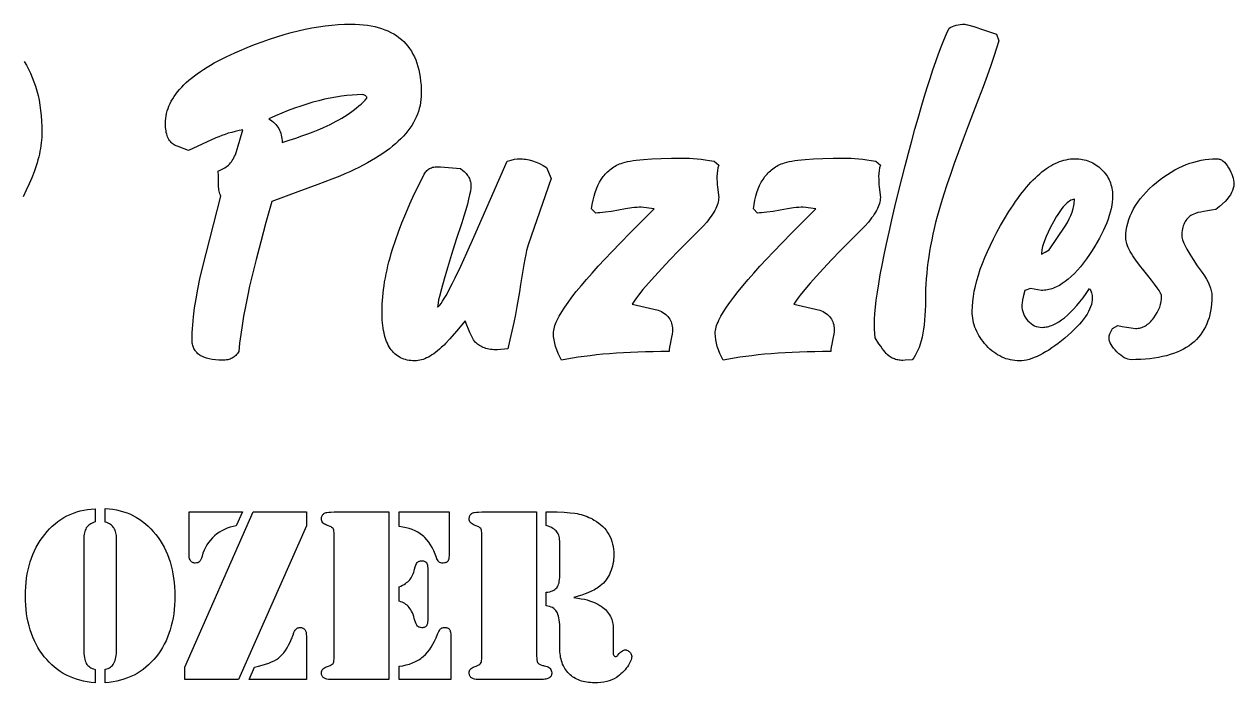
# Model space of a CAD drawing. Extents: x 5 to 599, y -219 to 392.
# Drawn here: x 303.8 to 399, y -68 to -16.1 of the extents above; entities that cross this region are included whole.
import ezdxf

# ---------------------------------------------------------------- set-up
doc = ezdxf.new("R2010")
doc.units = 0
doc.header["$MEASUREMENT"] = 0
doc.layers.add('TEXT', color=18, linetype='CONTINUOUS')

msp = doc.modelspace()

# ---------------------------------------------------------------- linework, layer by layer
at = {"layer": 'TEXT'}
for points in [[(320.702, -41.927), (320.65, -42.009), (320.593, -42.086), (320.533, -42.158), (320.469, -42.225), (320.402, -42.286), (320.332, -42.342), (320.257, -42.393), (320.18, -42.438), (320.098, -42.478), (320.013, -42.513), (319.925, -42.542), (319.833, -42.566), (319.737, -42.585), (319.638, -42.598), (319.536, -42.606), (319.429, -42.609), (319.138, -42.602), (318.865, -42.583), (318.611, -42.551), (318.375, -42.506), (318.159, -42.449), (317.961, -42.378), (317.782, -42.295), (317.7, -42.249), (317.622, -42.199), (317.549, -42.147), (317.481, -42.091), (317.418, -42.032), (317.359, -41.969), (317.305, -41.904), (317.255, -41.835), (317.21, -41.763), (317.17, -41.688), (317.135, -41.61), (317.105, -41.528), (317.079, -41.443), (317.058, -41.355), (317.041, -41.264), (317.029, -41.17), (317.02, -40.972), (317.023, -40.699), (317.033, -40.416), (317.049, -40.123), (317.071, -39.818), (317.1, -39.503), (317.135, -39.177), (317.224, -38.494), (317.34, -37.768), (317.48, -36.999), (317.646, -36.188), (317.838, -35.334), (319.293, -29.697), (319.25, -29.604), (319.214, -29.506), (319.182, -29.405), (319.157, -29.299), (319.137, -29.189), (319.123, -29.074), (319.114, -28.956), (319.111, -28.833), (319.111, -28.106), (319.066, -27.696), (319.183, -27.659), (319.296, -27.617), (319.405, -27.569), (319.509, -27.515), (319.609, -27.455), (319.705, -27.389), (319.797, -27.318), (319.884, -27.242), (319.967, -27.159), (320.046, -27.071), (320.121, -26.977), (320.191, -26.878), (320.257, -26.773), (320.319, -26.662), (320.376, -26.546), (320.43, -26.423), (320.782, -25.275), (321.021, -24.468), (320.719, -24.528), (320.428, -24.593), (320.148, -24.664), (319.878, -24.741), (319.62, -24.824), (319.371, -24.912), (319.134, -25.005), (318.907, -25.105), (316.747, -26.105), (315.917, -25.787), (315.699, -25.696), (315.611, -25.65), (315.528, -25.596), (315.451, -25.535), (315.379, -25.467), (315.312, -25.392), (315.251, -25.31), (315.195, -25.222), (315.144, -25.127), (315.099, -25.025), (315.059, -24.917), (315.024, -24.802), (314.995, -24.68), (314.971, -24.551), (314.953, -24.415), (314.939, -24.273), (314.931, -24.124), (314.929, -23.968), (314.934, -23.767), (314.951, -23.568), (314.98, -23.369), (315.019, -23.173), (315.071, -22.977), (315.133, -22.783), (315.207, -22.591), (315.292, -22.4), (315.389, -22.21), (315.497, -22.022), (315.616, -21.835), (315.747, -21.65), (315.889, -21.466), (316.042, -21.283), (316.207, -21.102), (316.383, -20.922), (316.571, -20.744), (316.77, -20.567), (316.98, -20.392), (317.202, -20.218), (317.435, -20.045), (317.679, -19.874), (317.935, -19.704), (318.202, -19.536), (318.48, -19.369), (318.77, -19.203), (319.071, -19.039), (319.384, -18.876), (319.708, -18.715), (320.043, -18.555), (320.39, -18.397), (320.748, -18.24), (321.352, -17.987), (321.949, -17.75), (322.539, -17.529), (323.121, -17.325), (323.695, -17.137), (324.262, -16.965), (324.822, -16.81), (325.374, -16.671), (325.919, -16.549), (326.456, -16.443), (326.986, -16.353), (327.508, -16.279), (328.023, -16.222), (328.53, -16.181), (329.03, -16.157), (329.522, -16.149), (329.864, -16.154), (330.194, -16.17), (330.514, -16.196), (330.822, -16.234), (331.12, -16.282), (331.407, -16.34), (331.684, -16.41), (331.949, -16.49), (332.204, -16.58), (332.447, -16.681), (332.68, -16.793), (332.902, -16.916), (333.114, -17.049), (333.314, -17.193), (333.504, -17.347), (333.682, -17.512), (333.85, -17.688), (334.007, -17.875), (334.154, -18.072), (334.289, -18.28), (334.414, -18.498), (334.527, -18.727), (334.63, -18.967), (334.722, -19.217), (334.804, -19.478), (334.874, -19.75), (334.934, -20.033), (334.982, -20.326), (335.02, -20.629), (335.047, -20.944), (335.064, -21.269), (335.069, -21.604), (335.063, -21.845), (335.044, -22.082), (335.013, -22.318), (334.969, -22.551), (334.913, -22.782), (334.844, -23.01), (334.762, -23.236), (334.668, -23.46), (334.562, -23.681), (334.443, -23.9), (334.312, -24.116), (334.168, -24.33), (334.011, -24.541), (333.842, -24.751), (333.661, -24.957), (333.466, -25.162), (333.26, -25.364), (333.041, -25.563), (332.809, -25.76), (332.565, -25.955), (332.308, -26.148), (332.039, -26.338), (331.757, -26.525), (331.463, -26.71), (331.156, -26.893), (330.837, -27.074), (330.505, -27.252), (330.161, -27.427), (329.804, -27.6), (329.435, -27.771), (329.053, -27.94), (328.659, -28.106), (328.034, -28.35), (326.931, -28.765), (325.351, -29.35), (323.294, -30.106), (322.839, -31.765), (322.43, -33.288), (322.066, -34.675), (321.748, -35.925), (321.553, -36.765), (321.376, -37.579), (321.217, -38.368), (321.078, -39.131), (320.956, -39.868), (320.853, -40.58), (320.769, -41.266)], [(373.168, -42.609), (372.967, -42.621), (372.869, -42.62), (372.773, -42.614), (372.679, -42.603), (372.586, -42.587), (372.495, -42.566), (372.406, -42.54), (372.319, -42.509), (372.234, -42.474), (372.15, -42.433), (372.068, -42.387), (371.988, -42.336), (371.91, -42.28), (371.758, -42.154), (371.674, -42.074), (371.579, -41.969), (371.475, -41.841), (371.361, -41.688), (371.236, -41.511), (371.102, -41.31), (370.804, -40.835), (370.758, -40.153), (370.749, -39.982), (370.745, -39.798), (370.752, -39.392), (370.778, -38.934), (370.824, -38.426), (370.889, -37.866), (370.973, -37.255), (371.078, -36.593), (371.202, -35.88), (371.345, -35.116), (371.508, -34.3), (371.69, -33.433), (371.892, -32.516), (372.113, -31.547), (372.354, -30.527), (372.615, -29.455), (372.895, -28.333), (373.16, -27.296), (373.421, -26.298), (373.677, -25.339), (373.929, -24.42), (374.177, -23.541), (374.421, -22.7), (374.66, -21.9), (374.895, -21.138), (375.126, -20.416), (375.353, -19.734), (375.575, -19.091), (375.793, -18.487), (376.007, -17.923), (376.217, -17.398), (376.422, -16.913), (376.623, -16.467), (376.752, -16.392), (376.887, -16.328), (377.03, -16.273), (377.18, -16.228), (377.337, -16.193), (377.501, -16.168), (377.672, -16.154), (377.851, -16.149), (377.929, -16.161), (378.075, -16.197), (378.567, -16.342), (379.325, -16.583), (380.351, -16.921), (380.533, -17.467), (380.356, -18.039), (380.144, -18.686), (379.896, -19.408), (379.612, -20.206), (379.293, -21.079), (378.939, -22.028), (378.549, -23.051), (378.123, -24.15), (377.729, -25.199), (377.365, -26.188), (377.03, -27.115), (376.725, -27.981), (376.45, -28.785), (376.205, -29.529), (375.99, -30.212), (375.805, -30.833), (375.678, -31.303), (375.56, -31.768), (375.449, -32.229), (375.347, -32.686), (375.253, -33.139), (375.168, -33.587), (375.09, -34.031), (375.02, -34.47), (374.959, -34.906), (374.906, -35.337), (374.861, -35.764), (374.824, -36.187), (374.796, -36.605), (374.775, -37.019), (374.763, -37.429), (374.759, -37.835), (374.755, -38.269), (374.743, -38.684), (374.722, -39.082), (374.694, -39.46), (374.657, -39.82), (374.612, -40.162), (374.559, -40.485), (374.498, -40.79), (374.428, -41.076), (374.351, -41.344), (374.265, -41.593), (374.171, -41.824), (374.069, -42.037), (373.958, -42.231), (373.84, -42.406), (373.713, -42.563)], [(323.067, -23.605), (323.193, -23.681), (323.312, -23.763), (323.422, -23.85), (323.524, -23.943), (323.618, -24.041), (323.704, -24.144), (323.781, -24.252), (323.851, -24.366), (323.912, -24.485), (323.965, -24.61), (324.01, -24.74), (324.047, -24.875), (324.076, -25.015), (324.096, -25.161), (324.108, -25.312), (324.112, -25.469), (324.665, -25.289), (325.186, -25.113), (325.677, -24.942), (326.135, -24.775), (326.563, -24.613), (326.959, -24.454), (327.325, -24.3), (327.658, -24.15), (327.9, -24.035), (328.135, -23.917), (328.364, -23.796), (328.588, -23.673), (328.805, -23.546), (329.016, -23.417), (329.221, -23.285), (329.42, -23.15), (329.613, -23.012), (329.8, -22.872), (329.981, -22.728), (330.156, -22.582), (330.325, -22.433), (330.488, -22.28), (330.645, -22.126), (330.795, -21.968), (330.77, -21.904), (330.739, -21.849), (330.702, -21.802), (330.659, -21.763), (330.611, -21.733), (330.557, -21.712), (330.497, -21.699), (330.432, -21.695), (330.03, -21.703), (329.621, -21.725), (329.203, -21.762), (328.778, -21.814), (328.345, -21.882), (327.904, -21.964), (327.456, -22.061), (326.999, -22.173), (326.535, -22.299), (326.063, -22.441), (325.583, -22.598), (325.095, -22.769), (324.6, -22.956), (324.097, -23.157), (323.586, -23.373)], [(341.07, -41.79), (340.785, -41.781), (340.649, -41.769), (340.519, -41.753), (340.394, -41.732), (340.273, -41.707), (340.158, -41.677), (340.047, -41.642), (339.942, -41.603), (339.841, -41.559), (339.746, -41.511), (339.655, -41.458), (339.57, -41.4), (339.489, -41.338), (339.413, -41.271), (339.343, -41.199), (339.27, -41.113), (339.189, -40.992), (339.1, -40.835), (339.002, -40.642), (338.895, -40.414), (338.78, -40.151), (338.656, -39.852), (338.524, -39.517), (337.837, -40.321), (337.32, -40.915), (336.973, -41.299), (336.863, -41.412), (336.797, -41.472), (336.644, -41.615), (336.493, -41.749), (336.344, -41.874), (336.197, -41.989), (336.052, -42.095), (335.908, -42.192), (335.766, -42.28), (335.626, -42.358), (335.488, -42.428), (335.351, -42.488), (335.216, -42.539), (335.083, -42.58), (334.952, -42.612), (334.823, -42.636), (334.695, -42.649), (334.569, -42.654), (334.41, -42.65), (334.255, -42.639), (334.106, -42.62), (333.962, -42.593), (333.822, -42.559), (333.688, -42.517), (333.559, -42.467), (333.435, -42.41), (333.316, -42.345), (333.202, -42.272), (333.094, -42.192), (332.99, -42.104), (332.891, -42.009), (332.797, -41.906), (332.709, -41.795), (332.625, -41.677), (332.547, -41.551), (332.474, -41.417), (332.405, -41.276), (332.342, -41.127), (332.284, -40.97), (332.231, -40.806), (332.183, -40.634), (332.139, -40.455), (332.102, -40.268), (332.069, -40.073), (332.041, -39.87), (332.018, -39.66), (332, -39.443), (331.988, -39.218), (331.98, -38.985), (331.978, -38.744), (331.981, -38.469), (331.99, -38.191), (332.007, -37.908), (332.029, -37.621), (332.059, -37.33), (332.094, -37.035), (332.136, -36.737), (332.185, -36.434), (332.24, -36.127), (332.302, -35.816), (332.37, -35.502), (332.444, -35.183), (332.525, -34.86), (332.613, -34.534), (332.707, -34.203), (332.807, -33.868), (333.028, -33.187), (333.274, -32.489), (333.546, -31.776), (333.844, -31.046), (334.168, -30.301), (334.519, -29.54), (334.894, -28.762), (335.296, -27.969), (335.344, -27.887), (335.396, -27.811), (335.452, -27.741), (335.512, -27.676), (335.577, -27.618), (335.646, -27.566), (335.719, -27.52), (335.796, -27.48), (335.878, -27.446), (335.964, -27.419), (336.054, -27.397), (336.149, -27.381), (336.248, -27.371), (336.351, -27.367), (336.458, -27.37), (336.569, -27.378), (338.161, -27.515), (338.352, -27.664), (338.439, -27.741), (338.519, -27.819), (338.592, -27.897), (338.659, -27.977), (338.72, -28.058), (338.774, -28.14), (338.822, -28.223), (338.864, -28.307), (338.899, -28.392), (338.928, -28.478), (338.95, -28.565), (338.966, -28.653), (338.976, -28.743), (338.979, -28.833), (338.976, -28.93), (338.968, -29.038), (338.934, -29.29), (338.877, -29.59), (338.797, -29.935), (338.695, -30.328), (338.57, -30.768), (338.422, -31.255), (338.252, -31.788), (337.824, -33.105), (337.45, -34.283), (337.131, -35.322), (336.865, -36.221), (336.653, -36.981), (336.496, -37.602), (336.437, -37.86), (336.392, -38.083), (336.36, -38.272), (336.342, -38.426), (336.381, -38.401), (336.423, -38.367), (336.516, -38.27), (336.623, -38.135), (336.743, -37.963), (336.876, -37.752), (337.022, -37.503), (337.181, -37.216), (337.354, -36.891), (337.539, -36.529), (337.738, -36.128), (338.175, -35.212), (338.664, -34.144), (339.206, -32.925), (341.843, -26.923), (342.142, -26.844), (342.4, -26.787), (342.619, -26.753), (342.713, -26.744), (342.798, -26.742), (342.923, -26.744), (343.05, -26.752), (343.178, -26.766), (343.307, -26.784), (343.436, -26.808), (343.567, -26.838), (343.832, -26.912), (344.101, -27.008), (344.375, -27.125), (344.653, -27.264), (344.935, -27.424), (345.298, -28.287), (343.48, -33.516), (343.421, -33.714), (343.358, -33.968), (343.29, -34.277), (343.218, -34.641), (343.142, -35.061), (343.062, -35.536), (342.889, -36.653), (342.804, -37.209), (342.707, -37.787), (342.599, -38.385), (342.48, -39.006), (342.349, -39.647), (342.207, -40.31), (342.053, -40.994), (341.889, -41.699)], [(354.846, -40.199), (354.837, -40.355), (354.812, -40.551), (354.769, -40.787), (354.709, -41.063), (354.65, -41.338), (354.607, -41.574), (354.582, -41.77), (354.573, -41.927), (353.938, -41.929), (353.317, -41.937), (352.71, -41.951), (352.118, -41.969), (351.54, -41.993), (350.976, -42.022), (350.426, -42.057), (349.89, -42.097), (349.369, -42.142), (348.862, -42.193), (348.369, -42.249), (347.89, -42.31), (347.425, -42.377), (346.975, -42.449), (346.539, -42.526), (346.117, -42.609), (345.968, -42.336), (345.838, -42.066), (345.729, -41.797), (345.639, -41.529), (345.57, -41.262), (345.52, -40.997), (345.49, -40.734), (345.48, -40.472), (345.485, -40.366), (345.498, -40.255), (345.521, -40.137), (345.552, -40.014), (345.592, -39.884), (345.642, -39.748), (345.7, -39.606), (345.767, -39.457), (345.844, -39.303), (345.929, -39.142), (346.126, -38.803), (346.359, -38.439), (346.628, -38.051), (346.933, -37.638), (347.274, -37.2), (347.651, -36.739), (348.063, -36.252), (348.512, -35.741), (348.996, -35.206), (349.516, -34.646), (350.072, -34.061), (350.74, -33.374), (351.516, -32.584), (353.391, -30.697), (352.391, -30.561), (352.233, -30.564), (352.057, -30.575), (351.861, -30.593), (351.646, -30.617), (351.159, -30.688), (350.595, -30.788), (350.031, -30.887), (349.544, -30.958), (349.329, -30.983), (349.133, -31.001), (348.957, -31.012), (348.799, -31.015), (348.481, -30.697), (348.533, -30.347), (348.597, -30.014), (348.673, -29.698), (348.762, -29.398), (348.864, -29.116), (348.977, -28.849), (349.104, -28.6), (349.242, -28.367), (349.394, -28.151), (349.474, -28.049), (349.557, -27.951), (349.644, -27.858), (349.733, -27.769), (349.826, -27.684), (349.922, -27.603), (350.02, -27.526), (350.122, -27.453), (350.228, -27.385), (350.336, -27.321), (350.447, -27.261), (350.561, -27.205), (350.679, -27.153), (350.8, -27.105), (350.946, -27.056), (351.114, -27.009), (351.303, -26.966), (351.513, -26.926), (351.743, -26.89), (351.995, -26.856), (352.268, -26.826), (352.561, -26.798), (353.211, -26.754), (353.945, -26.722), (354.763, -26.703), (355.664, -26.696), (355.921, -26.7), (356.193, -26.71), (356.478, -26.728), (356.778, -26.753), (357.092, -26.785), (357.42, -26.824), (357.763, -26.87), (358.119, -26.923), (358.483, -27.242), (358.423, -27.452), (358.381, -27.674), (358.355, -27.907), (358.347, -28.151), (358.349, -28.356), (358.358, -28.56), (358.372, -28.765), (358.392, -28.969), (358.483, -29.788), (358.478, -29.903), (358.464, -30.022), (358.44, -30.145), (358.406, -30.271), (358.363, -30.4), (358.31, -30.534), (358.248, -30.67), (358.176, -30.811), (358.095, -30.955), (358.003, -31.102), (357.903, -31.253), (357.793, -31.407), (357.673, -31.565), (357.543, -31.727), (357.255, -32.061), (355.346, -33.97), (354.642, -34.703), (354.008, -35.377), (353.443, -35.993), (352.948, -36.55), (352.522, -37.05), (352.166, -37.491), (352.015, -37.69), (351.88, -37.874), (351.763, -38.043), (351.663, -38.199), (353.709, -38.653), (353.847, -38.712), (353.976, -38.777), (354.096, -38.846), (354.207, -38.92), (354.309, -38.999), (354.402, -39.084), (354.486, -39.173), (354.562, -39.267), (354.628, -39.366), (354.686, -39.47), (354.735, -39.579), (354.775, -39.693), (354.806, -39.812), (354.828, -39.936), (354.841, -40.065)], [(367.576, -40.199), (367.567, -40.355), (367.542, -40.551), (367.499, -40.787), (367.439, -41.063), (367.38, -41.338), (367.337, -41.574), (367.312, -41.77), (367.303, -41.927), (366.668, -41.929), (366.047, -41.937), (365.44, -41.951), (364.848, -41.969), (364.27, -41.993), (363.706, -42.022), (363.156, -42.057), (362.62, -42.097), (362.099, -42.142), (361.592, -42.193), (361.099, -42.249), (360.62, -42.31), (360.155, -42.377), (359.705, -42.449), (359.269, -42.526), (358.847, -42.609), (358.698, -42.336), (358.568, -42.066), (358.459, -41.797), (358.369, -41.529), (358.3, -41.262), (358.25, -40.997), (358.22, -40.734), (358.21, -40.472), (358.215, -40.366), (358.228, -40.255), (358.251, -40.137), (358.282, -40.014), (358.322, -39.884), (358.372, -39.748), (358.43, -39.606), (358.497, -39.457), (358.573, -39.303), (358.659, -39.142), (358.856, -38.803), (359.089, -38.439), (359.358, -38.051), (359.663, -37.638), (360.004, -37.2), (360.381, -36.739), (360.793, -36.252), (361.242, -35.741), (361.726, -35.206), (362.246, -34.646), (362.802, -34.061), (363.47, -33.374), (364.246, -32.584), (366.121, -30.697), (365.121, -30.561), (364.963, -30.564), (364.787, -30.575), (364.591, -30.593), (364.376, -30.617), (363.889, -30.688), (363.325, -30.788), (362.761, -30.887), (362.274, -30.958), (362.059, -30.983), (361.863, -31.001), (361.686, -31.012), (361.529, -31.015), (361.211, -30.697), (361.263, -30.347), (361.327, -30.014), (361.403, -29.698), (361.492, -29.398), (361.594, -29.116), (361.707, -28.849), (361.834, -28.6), (361.972, -28.367), (362.123, -28.151), (362.204, -28.049), (362.287, -27.951), (362.373, -27.858), (362.463, -27.769), (362.556, -27.684), (362.651, -27.603), (362.75, -27.526), (362.852, -27.453), (362.957, -27.385), (363.066, -27.321), (363.177, -27.261), (363.291, -27.205), (363.409, -27.153), (363.529, -27.105), (363.676, -27.056), (363.844, -27.009), (364.033, -26.966), (364.243, -26.926), (364.473, -26.89), (364.725, -26.856), (364.998, -26.826), (365.291, -26.798), (365.941, -26.754), (366.675, -26.722), (367.493, -26.703), (368.394, -26.696), (368.651, -26.7), (368.923, -26.71), (369.208, -26.728), (369.508, -26.753), (369.822, -26.785), (370.15, -26.824), (370.493, -26.87), (370.849, -26.923), (371.213, -27.242), (371.153, -27.452), (371.111, -27.674), (371.085, -27.907), (371.076, -28.151), (371.079, -28.356), (371.088, -28.56), (371.102, -28.765), (371.122, -28.969), (371.213, -29.788), (371.208, -29.903), (371.194, -30.022), (371.17, -30.145), (371.136, -30.271), (371.093, -30.4), (371.04, -30.534), (370.978, -30.67), (370.906, -30.811), (370.824, -30.955), (370.733, -31.102), (370.633, -31.253), (370.522, -31.407), (370.403, -31.565), (370.273, -31.727), (369.985, -32.061), (368.076, -33.97), (367.372, -34.703), (366.738, -35.377), (366.173, -35.993), (365.678, -36.55), (365.252, -37.05), (364.896, -37.491), (364.744, -37.69), (364.61, -37.874), (364.493, -38.043), (364.393, -38.199), (366.439, -38.653), (366.577, -38.712), (366.706, -38.777), (366.825, -38.846), (366.936, -38.92), (367.039, -38.999), (367.132, -39.084), (367.216, -39.173), (367.292, -39.267), (367.358, -39.366), (367.416, -39.47), (367.465, -39.579), (367.505, -39.693), (367.536, -39.812), (367.558, -39.936), (367.571, -40.065)], [(382.579, -37.107), (382.479, -37.522), (382.408, -37.858), (382.366, -38.113), (382.355, -38.211), (382.352, -38.289), (382.359, -38.457), (382.381, -38.62), (382.419, -38.779), (382.471, -38.932), (382.538, -39.08), (382.62, -39.223), (382.717, -39.361), (382.829, -39.494), (382.951, -39.617), (383.078, -39.723), (383.209, -39.813), (383.346, -39.886), (383.488, -39.944), (383.634, -39.984), (383.786, -40.009), (383.943, -40.017), (384.048, -40.014), (384.154, -40.005), (384.261, -39.99), (384.369, -39.969), (384.477, -39.943), (384.586, -39.91), (384.696, -39.871), (384.807, -39.827), (384.918, -39.776), (385.03, -39.72), (385.256, -39.589), (385.484, -39.434), (385.716, -39.256), (385.95, -39.053), (386.188, -38.827), (386.428, -38.577), (386.671, -38.304), (386.916, -38.006), (387.165, -37.685), (387.417, -37.34), (387.671, -36.971), (387.724, -37.052), (387.77, -37.136), (387.809, -37.222), (387.841, -37.312), (387.866, -37.404), (387.884, -37.5), (387.895, -37.598), (387.898, -37.698), (387.89, -37.871), (387.864, -38.046), (387.822, -38.225), (387.763, -38.407), (387.687, -38.593), (387.594, -38.782), (387.485, -38.975), (387.358, -39.17), (387.215, -39.37), (387.055, -39.572), (386.877, -39.778), (386.683, -39.987), (386.473, -40.2), (386.245, -40.416), (386, -40.635), (385.739, -40.858), (385.472, -41.076), (385.21, -41.279), (384.955, -41.468), (384.706, -41.644), (384.462, -41.805), (384.224, -41.953), (383.993, -42.086), (383.767, -42.205), (383.546, -42.31), (383.332, -42.401), (383.124, -42.479), (382.921, -42.542), (382.725, -42.591), (382.534, -42.626), (382.349, -42.647), (382.17, -42.654), (381.984, -42.649), (381.801, -42.635), (381.621, -42.612), (381.444, -42.579), (381.27, -42.536), (381.099, -42.485), (380.931, -42.423), (380.766, -42.353), (380.604, -42.273), (380.445, -42.183), (380.289, -42.085), (380.137, -41.976), (379.987, -41.859), (379.84, -41.732), (379.696, -41.595), (379.556, -41.449), (379.421, -41.297), (379.294, -41.143), (379.177, -40.987), (379.068, -40.828), (378.968, -40.667), (378.877, -40.504), (378.794, -40.338), (378.72, -40.171), (378.655, -40), (378.598, -39.828), (378.55, -39.653), (378.511, -39.476), (378.481, -39.296), (378.459, -39.115), (378.446, -38.93), (378.442, -38.744), (378.452, -38.369), (378.481, -37.984), (378.531, -37.588), (378.601, -37.181), (378.69, -36.764), (378.8, -36.336), (378.929, -35.897), (379.078, -35.448), (379.247, -34.988), (379.436, -34.517), (379.645, -34.036), (379.874, -33.544), (380.122, -33.042), (380.391, -32.528), (380.679, -32.004), (380.988, -31.47), (381.334, -30.897), (381.508, -30.625), (381.681, -30.362), (381.854, -30.108), (382.028, -29.863), (382.201, -29.628), (382.374, -29.401), (382.548, -29.184), (382.721, -28.976), (382.894, -28.778), (383.068, -28.589), (383.241, -28.409), (383.414, -28.238), (383.588, -28.076), (383.761, -27.924), (383.934, -27.781), (384.108, -27.647), (384.281, -27.522), (384.454, -27.407), (384.628, -27.3), (384.801, -27.203), (384.974, -27.116), (385.148, -27.037), (385.321, -26.968), (385.494, -26.908), (385.668, -26.857), (385.841, -26.816), (386.014, -26.783), (386.188, -26.76), (386.361, -26.746), (386.534, -26.742), (386.686, -26.745), (386.835, -26.755), (386.982, -26.771), (387.125, -26.794), (387.266, -26.824), (387.404, -26.86), (387.539, -26.903), (387.671, -26.952), (387.8, -27.008), (387.927, -27.07), (388.05, -27.139), (388.171, -27.215), (388.289, -27.297), (388.404, -27.386), (388.516, -27.481), (388.626, -27.583), (388.73, -27.689), (388.828, -27.799), (388.919, -27.912), (389.003, -28.027), (389.081, -28.146), (389.152, -28.268), (389.216, -28.393), (389.273, -28.52), (389.324, -28.651), (389.368, -28.785), (389.405, -28.922), (389.435, -29.062), (389.459, -29.205), (389.476, -29.35), (389.486, -29.499), (389.489, -29.651), (389.482, -29.899), (389.461, -30.151), (389.425, -30.41), (389.376, -30.674), (389.312, -30.944), (389.234, -31.22), (389.141, -31.501), (389.035, -31.788), (388.914, -32.081), (388.779, -32.379), (388.63, -32.683), (388.466, -32.993), (388.289, -33.308), (388.097, -33.629), (387.891, -33.956), (387.671, -34.289), (387.432, -34.63), (387.194, -34.949), (386.956, -35.247), (386.719, -35.522), (386.482, -35.775), (386.245, -36.006), (386.009, -36.216), (385.773, -36.403), (385.537, -36.568), (385.302, -36.711), (385.067, -36.832), (384.949, -36.884), (384.832, -36.931), (384.715, -36.973), (384.598, -37.008), (384.481, -37.039), (384.364, -37.063), (384.247, -37.083), (384.13, -37.096), (384.014, -37.105), (383.897, -37.107), (383.034, -36.971)], [(394.945, -32.834), (394.951, -32.92), (394.97, -33.018), (395.001, -33.128), (395.045, -33.251), (395.1, -33.387), (395.169, -33.535), (395.25, -33.695), (395.343, -33.868), (395.567, -34.251), (395.84, -34.684), (396.163, -35.166), (396.536, -35.698), (396.717, -35.966), (396.874, -36.224), (397.007, -36.472), (397.116, -36.71), (397.2, -36.938), (397.234, -37.048), (397.261, -37.156), (397.282, -37.261), (397.297, -37.364), (397.306, -37.464), (397.309, -37.562), (397.303, -37.87), (397.284, -38.168), (397.253, -38.456), (397.21, -38.734), (397.154, -39.003), (397.085, -39.262), (397.005, -39.511), (396.911, -39.75), (396.806, -39.98), (396.688, -40.199), (396.557, -40.409), (396.414, -40.61), (396.259, -40.8), (396.091, -40.981), (395.911, -41.152), (395.718, -41.313), (395.513, -41.464), (395.295, -41.606), (395.065, -41.738), (394.823, -41.86), (394.568, -41.972), (394.301, -42.075), (394.021, -42.167), (393.729, -42.251), (393.424, -42.324), (393.107, -42.387), (392.778, -42.441), (392.436, -42.485), (392.082, -42.519), (391.715, -42.544), (391.336, -42.558), (390.944, -42.563), (390.817, -42.553), (390.687, -42.525), (390.553, -42.477), (390.416, -42.41), (390.275, -42.323), (390.13, -42.218), (389.982, -42.093), (389.83, -41.949), (389.687, -41.798), (389.562, -41.65), (389.456, -41.505), (389.37, -41.364), (389.303, -41.227), (389.255, -41.093), (389.226, -40.962), (389.217, -40.835), (389.221, -40.764), (389.234, -40.688), (389.255, -40.605), (389.285, -40.517), (389.323, -40.423), (389.37, -40.324), (389.489, -40.108), (389.899, -39.881), (390.242, -39.946), (390.592, -40.006), (390.947, -40.06), (391.308, -40.108), (391.409, -40.105), (391.509, -40.095), (391.608, -40.078), (391.704, -40.055), (391.799, -40.026), (391.893, -39.99), (391.985, -39.947), (392.075, -39.898), (392.164, -39.842), (392.251, -39.779), (392.336, -39.71), (392.42, -39.635), (392.503, -39.553), (392.583, -39.464), (392.663, -39.369), (392.74, -39.267), (392.884, -39.056), (393.009, -38.845), (393.114, -38.633), (393.2, -38.42), (393.268, -38.207), (393.315, -37.993), (393.344, -37.778), (393.354, -37.562), (393.348, -37.517), (393.332, -37.461), (393.304, -37.394), (393.266, -37.316), (393.156, -37.128), (393.001, -36.897), (392.803, -36.623), (392.561, -36.305), (392.275, -35.943), (391.944, -35.539), (391.614, -35.126), (391.328, -34.739), (391.201, -34.555), (391.086, -34.379), (390.981, -34.208), (390.887, -34.044), (390.805, -33.887), (390.733, -33.736), (390.673, -33.592), (390.623, -33.455), (390.585, -33.324), (390.557, -33.199), (390.541, -33.081), (390.535, -32.97), (390.544, -32.676), (390.573, -32.385), (390.62, -32.096), (390.686, -31.811), (390.77, -31.528), (390.874, -31.248), (390.996, -30.971), (391.137, -30.697), (391.297, -30.426), (391.476, -30.157), (391.674, -29.891), (391.89, -29.629), (392.126, -29.369), (392.38, -29.111), (392.653, -28.857), (392.945, -28.606), (393.235, -28.38), (393.526, -28.169), (393.817, -27.972), (394.11, -27.79), (394.403, -27.623), (394.696, -27.47), (394.991, -27.331), (395.286, -27.208), (395.582, -27.098), (395.878, -27.004), (396.176, -26.924), (396.474, -26.858), (396.772, -26.807), (397.072, -26.771), (397.372, -26.749), (397.673, -26.742), (397.741, -26.744), (397.807, -26.753), (397.873, -26.766), (397.937, -26.786), (398.001, -26.81), (398.063, -26.841), (398.124, -26.877), (398.184, -26.918), (398.302, -27.017), (398.415, -27.138), (398.523, -27.281), (398.628, -27.446), (398.724, -27.621), (398.807, -27.792), (398.877, -27.959), (398.935, -28.123), (398.979, -28.283), (399.011, -28.439), (399.03, -28.593), (399.037, -28.742), (399.034, -28.822), (399.026, -28.903), (399.013, -28.984), (398.994, -29.066), (398.941, -29.232), (398.866, -29.401), (398.77, -29.573), (398.653, -29.748), (398.515, -29.926), (398.355, -30.106), (397.9, -30.492), (397.741, -30.634), (397.627, -30.742), (397.28, -30.789), (396.965, -30.836), (396.683, -30.885), (396.434, -30.936), (396.217, -30.988), (396.033, -31.041), (395.882, -31.096), (395.763, -31.152), (395.664, -31.211), (395.572, -31.277), (395.485, -31.349), (395.405, -31.427), (395.332, -31.511), (395.265, -31.601), (395.204, -31.697), (395.15, -31.799), (395.102, -31.908), (395.06, -32.022), (395.025, -32.142), (394.996, -32.268), (394.974, -32.401), (394.958, -32.539), (394.948, -32.683)], [(384.488, -33.925), (385.761, -32.061), (385.932, -31.769), (386.08, -31.484), (386.205, -31.206), (386.307, -30.936), (386.386, -30.672), (386.418, -30.543), (386.443, -30.416), (386.463, -30.29), (386.477, -30.166), (386.486, -30.044), (386.489, -29.924), (386.397, -29.942), (386.304, -29.972), (386.209, -30.015), (386.112, -30.07), (386.014, -30.139), (385.914, -30.219), (385.813, -30.313), (385.71, -30.419), (385.606, -30.537), (385.5, -30.668), (385.392, -30.812), (385.283, -30.968), (385.172, -31.137), (385.059, -31.319), (384.829, -31.72), (384.611, -32.132), (384.422, -32.517), (384.261, -32.874), (384.13, -33.203), (384.028, -33.505), (383.988, -33.645), (383.956, -33.779), (383.93, -33.905), (383.912, -34.025), (383.901, -34.137), (383.897, -34.243), (384.181, -34.095)], [(310.182, -55.33), (310.182, -54.281), (310.488, -54.305), (310.786, -54.343), (311.076, -54.394), (311.359, -54.46), (311.635, -54.539), (311.902, -54.632), (312.163, -54.739), (312.415, -54.86), (312.66, -54.994), (312.898, -55.142), (313.127, -55.304), (313.35, -55.48), (313.564, -55.669), (313.772, -55.873), (313.971, -56.09), (314.163, -56.32), (314.345, -56.562), (314.516, -56.812), (314.675, -57.07), (314.822, -57.337), (314.957, -57.611), (315.08, -57.894), (315.192, -58.185), (315.292, -58.484), (315.38, -58.792), (315.457, -59.107), (315.521, -59.431), (315.574, -59.763), (315.615, -60.103), (315.645, -60.451), (315.662, -60.808), (315.668, -61.173), (315.662, -61.535), (315.645, -61.889), (315.616, -62.234), (315.576, -62.571), (315.524, -62.899), (315.461, -63.219), (315.386, -63.531), (315.299, -63.834), (315.201, -64.129), (315.092, -64.415), (314.971, -64.693), (314.838, -64.962), (314.694, -65.223), (314.539, -65.476), (314.371, -65.72), (314.193, -65.956), (314.004, -66.181), (313.807, -66.393), (313.602, -66.592), (313.389, -66.778), (313.167, -66.952), (312.937, -67.112), (312.699, -67.26), (312.452, -67.394), (312.197, -67.516), (311.934, -67.625), (311.663, -67.72), (311.383, -67.803), (311.096, -67.873), (310.799, -67.93), (310.495, -67.974), (310.182, -68.006), (310.182, -66.936), (310.301, -66.907), (310.411, -66.869), (310.512, -66.823), (310.603, -66.768), (310.685, -66.704), (310.758, -66.632), (310.821, -66.551), (310.875, -66.461), (310.922, -66.361), (310.962, -66.25), (310.996, -66.128), (311.024, -65.995), (311.045, -65.851), (311.061, -65.696), (311.07, -65.529), (311.073, -65.352), (311.073, -56.677), (311.07, -56.542), (311.061, -56.415), (311.045, -56.296), (311.024, -56.184), (310.996, -56.08), (310.962, -55.984), (310.922, -55.896), (310.875, -55.815), (310.821, -55.741), (310.758, -55.671), (310.685, -55.606), (310.603, -55.546), (310.512, -55.49), (310.411, -55.439), (310.301, -55.392), (310.182, -55.35)], [(309.39, -55.33), (309.271, -55.377), (309.161, -55.427), (309.06, -55.482), (308.969, -55.541), (308.887, -55.603), (308.814, -55.67), (308.751, -55.741), (308.697, -55.815), (308.65, -55.896), (308.61, -55.986), (308.576, -56.083), (308.548, -56.189), (308.526, -56.304), (308.511, -56.426), (308.502, -56.557), (308.499, -56.697), (308.499, -65.332), (308.502, -65.528), (308.511, -65.708), (308.526, -65.874), (308.548, -66.025), (308.576, -66.161), (308.61, -66.283), (308.65, -66.389), (308.697, -66.481), (308.751, -66.562), (308.814, -66.637), (308.887, -66.705), (308.969, -66.768), (309.06, -66.824), (309.161, -66.874), (309.271, -66.918), (309.39, -66.956), (309.39, -68.006), (309.08, -67.974), (308.777, -67.93), (308.483, -67.873), (308.197, -67.803), (307.918, -67.72), (307.648, -67.625), (307.386, -67.516), (307.132, -67.394), (306.886, -67.26), (306.648, -67.112), (306.418, -66.952), (306.196, -66.778), (305.982, -66.592), (305.777, -66.393), (305.579, -66.181), (305.389, -65.956), (305.209, -65.72), (305.041, -65.476), (304.884, -65.223), (304.739, -64.962), (304.606, -64.693), (304.484, -64.415), (304.374, -64.129), (304.275, -63.834), (304.188, -63.531), (304.113, -63.219), (304.049, -62.899), (303.997, -62.571), (303.956, -62.234), (303.927, -61.889), (303.91, -61.535), (303.904, -61.173), (303.91, -60.808), (303.927, -60.451), (303.957, -60.103), (303.998, -59.763), (304.052, -59.431), (304.117, -59.107), (304.194, -58.792), (304.283, -58.484), (304.383, -58.185), (304.496, -57.894), (304.62, -57.611), (304.756, -57.337), (304.904, -57.07), (305.064, -56.812), (305.235, -56.562), (305.419, -56.32), (305.612, -56.09), (305.812, -55.873), (306.02, -55.67), (306.235, -55.481), (306.458, -55.306), (306.688, -55.145), (306.925, -54.998), (307.169, -54.865), (307.421, -54.745), (307.68, -54.64), (307.947, -54.549), (308.221, -54.471), (308.502, -54.408), (308.791, -54.358), (309.087, -54.322), (309.39, -54.3)], [(326.026, -54.538), (326.026, -55.647), (320.679, -67.748), (316.46, -67.748), (316.46, -66.778), (321.828, -54.538)], [(316.797, -54.538), (320.996, -54.538), (320.501, -55.647), (320.257, -55.694), (320.023, -55.755), (319.797, -55.831), (319.58, -55.922), (319.371, -56.027), (319.171, -56.147), (318.98, -56.281), (318.797, -56.429), (318.626, -56.591), (318.468, -56.764), (318.324, -56.949), (318.193, -57.145), (318.076, -57.352), (317.973, -57.571), (317.883, -57.802), (317.807, -58.044), (317.765, -58.181), (317.718, -58.296), (317.666, -58.389), (317.609, -58.459), (317.544, -58.511), (317.466, -58.549), (317.375, -58.571), (317.272, -58.578), (317.215, -58.576), (317.161, -58.568), (317.111, -58.556), (317.064, -58.539), (317.022, -58.516), (316.983, -58.489), (316.948, -58.457), (316.916, -58.42), (316.864, -58.334), (316.827, -58.237), (316.805, -58.126), (316.797, -58.004)], [(332.523, -54.538), (332.523, -67.748), (328.205, -67.748), (327.948, -67.748), (327.772, -67.74), (327.621, -67.716), (327.555, -67.698), (327.494, -67.676), (327.441, -67.65), (327.393, -67.619), (327.351, -67.585), (327.315, -67.547), (327.284, -67.505), (327.259, -67.459), (327.24, -67.408), (327.226, -67.354), (327.218, -67.296), (327.215, -67.233), (327.221, -67.147), (327.239, -67.067), (327.27, -66.994), (327.314, -66.926), (327.369, -66.866), (327.438, -66.815), (327.518, -66.772), (327.611, -66.738), (327.688, -66.716), (327.759, -66.689), (327.888, -66.639), (327.987, -66.588), (328.064, -66.535), (328.12, -66.479), (328.155, -66.421), (328.177, -66.351), (328.193, -66.258), (328.202, -66.143), (328.205, -66.005), (328.205, -56.301), (328.202, -56.172), (328.193, -56.063), (328.177, -55.974), (328.155, -55.905), (328.12, -55.846), (328.064, -55.791), (327.987, -55.737), (327.888, -55.687), (327.759, -55.637), (327.688, -55.61), (327.611, -55.588), (327.518, -55.554), (327.438, -55.511), (327.369, -55.46), (327.314, -55.4), (327.27, -55.332), (327.239, -55.258), (327.221, -55.179), (327.215, -55.093), (327.218, -55.026), (327.226, -54.963), (327.241, -54.905), (327.262, -54.852), (327.288, -54.804), (327.321, -54.76), (327.359, -54.721), (327.403, -54.687), (327.453, -54.656), (327.507, -54.63), (327.568, -54.608), (327.633, -54.59), (327.78, -54.566), (327.948, -54.558), (328.205, -54.538)], [(333.335, -54.538), (337.256, -54.538), (337.256, -57.984), (337.249, -58.131), (337.229, -58.256), (337.214, -58.311), (337.195, -58.359), (337.173, -58.402), (337.147, -58.44), (337.118, -58.472), (337.083, -58.5), (337.045, -58.524), (337.001, -58.544), (336.953, -58.559), (336.9, -58.57), (336.781, -58.578), (336.688, -58.574), (336.607, -58.561), (336.539, -58.539), (336.484, -58.509), (336.435, -58.466), (336.39, -58.407), (336.346, -58.333), (336.305, -58.242), (336.288, -58.219), (336.276, -58.192), (336.266, -58.143), (336.166, -57.864), (336.057, -57.603), (335.936, -57.36), (335.805, -57.135), (335.664, -56.927), (335.512, -56.737), (335.349, -56.564), (335.264, -56.485), (335.177, -56.41), (334.992, -56.271), (334.794, -56.147), (334.583, -56.037), (334.36, -55.942), (334.123, -55.861), (333.873, -55.795), (333.61, -55.743), (333.335, -55.707)], [(344.148, -54.538), (344.148, -65.906), (344.153, -66.071), (344.168, -66.208), (344.193, -66.318), (344.228, -66.401), (344.251, -66.435), (344.282, -66.468), (344.32, -66.5), (344.366, -66.53), (344.48, -66.587), (344.624, -66.639), (344.683, -66.644), (344.743, -66.659), (344.881, -66.698), (344.984, -66.733), (345.074, -66.775), (345.152, -66.827), (345.218, -66.887), (345.27, -66.955), (345.307, -67.033), (345.329, -67.119), (345.337, -67.213), (345.334, -67.28), (345.324, -67.343), (345.309, -67.401), (345.287, -67.454), (345.259, -67.502), (345.225, -67.546), (345.185, -67.585), (345.139, -67.619), (345.085, -67.65), (345.023, -67.676), (344.954, -67.698), (344.876, -67.716), (344.79, -67.73), (344.697, -67.74), (344.485, -67.748), (344.168, -67.748), (339.831, -67.748), (339.573, -67.748), (339.398, -67.74), (339.247, -67.716), (339.18, -67.698), (339.12, -67.676), (339.066, -67.65), (339.019, -67.619), (338.977, -67.585), (338.941, -67.547), (338.91, -67.505), (338.885, -67.459), (338.866, -67.408), (338.852, -67.354), (338.843, -67.296), (338.841, -67.233), (338.847, -67.147), (338.865, -67.067), (338.896, -66.994), (338.94, -66.926), (338.995, -66.866), (339.063, -66.815), (339.144, -66.772), (339.237, -66.738), (339.313, -66.716), (339.385, -66.689), (339.494, -66.639), (339.593, -66.588), (339.672, -66.533), (339.732, -66.474), (339.771, -66.411), (339.797, -66.338), (339.816, -66.245), (339.827, -66.135), (339.831, -66.005), (339.831, -56.301), (339.828, -56.172), (339.818, -56.063), (339.803, -55.974), (339.781, -55.905), (339.746, -55.846), (339.69, -55.791), (339.612, -55.737), (339.514, -55.687), (339.385, -55.637), (339.313, -55.61), (339.237, -55.588), (339.144, -55.546), (339.063, -55.499), (338.995, -55.447), (338.94, -55.39), (338.896, -55.325), (338.865, -55.251), (338.847, -55.167), (338.841, -55.073), (338.843, -55.01), (338.852, -54.952), (338.867, -54.898), (338.888, -54.847), (338.914, -54.801), (338.946, -54.759), (338.985, -54.721), (339.029, -54.687), (339.078, -54.656), (339.133, -54.63), (339.193, -54.608), (339.259, -54.59), (339.406, -54.566), (339.573, -54.558), (339.831, -54.538)], [(344.901, -55.607), (344.901, -54.538), (345.139, -54.538), (345.771, -54.553), (346.32, -54.578), (346.786, -54.612), (347.169, -54.657), (347.337, -54.685), (347.502, -54.719), (347.663, -54.759), (347.82, -54.805), (347.972, -54.858), (348.121, -54.917), (348.266, -54.982), (348.407, -55.053), (348.483, -55.078), (348.555, -55.112), (348.684, -55.192), (348.871, -55.305), (349.046, -55.426), (349.209, -55.556), (349.36, -55.694), (349.498, -55.841), (349.625, -55.996), (349.74, -56.159), (349.842, -56.33), (349.933, -56.509), (350.011, -56.694), (350.078, -56.884), (350.132, -57.081), (350.174, -57.283), (350.204, -57.491), (350.223, -57.705), (350.229, -57.925), (350.224, -58.107), (350.211, -58.286), (350.19, -58.463), (350.159, -58.638), (350.12, -58.81), (350.073, -58.979), (350.016, -59.146), (349.951, -59.311), (349.878, -59.47), (349.798, -59.622), (349.71, -59.765), (349.615, -59.9), (349.512, -60.027), (349.402, -60.147), (349.284, -60.258), (349.159, -60.361), (349.149, -60.371), (349.119, -60.4), (349.019, -60.477), (348.916, -60.549), (348.811, -60.616), (348.704, -60.678), (348.466, -60.796), (348.189, -60.915), (347.958, -61.012), (347.703, -61.103), (347.414, -61.195), (347.08, -61.292), (347.238, -61.321), (347.396, -61.331), (347.669, -61.381), (347.911, -61.433), (348.124, -61.485), (348.307, -61.539), (348.475, -61.597), (348.639, -61.661), (348.801, -61.73), (348.961, -61.807), (349.04, -61.856), (349.119, -61.906), (349.24, -61.982), (349.353, -62.064), (349.46, -62.151), (349.56, -62.242), (349.653, -62.339), (349.74, -62.44), (349.819, -62.547), (349.892, -62.658), (349.957, -62.773), (350.013, -62.89), (350.061, -63.008), (350.1, -63.129), (350.13, -63.251), (350.152, -63.375), (350.165, -63.501), (350.169, -63.629), (350.169, -65.609), (350.172, -65.683), (350.182, -65.748), (350.197, -65.802), (350.219, -65.847), (350.247, -65.882), (350.281, -65.906), (350.321, -65.921), (350.367, -65.926), (350.402, -65.924), (350.427, -65.916), (350.466, -65.906), (350.506, -65.879), (350.545, -65.837), (350.645, -65.708), (350.763, -65.589), (350.828, -65.535), (350.902, -65.49), (350.961, -65.456), (351.021, -65.431), (351.08, -65.416), (351.14, -65.411), (351.189, -65.421), (351.221, -65.428), (351.258, -65.431), (351.317, -65.464), (351.375, -65.503), (351.431, -65.548), (351.486, -65.599), (351.535, -65.654), (351.573, -65.711), (351.6, -65.768), (351.615, -65.827), (351.63, -65.862), (351.635, -65.886), (351.635, -65.926), (351.629, -66.009), (351.613, -66.099), (351.585, -66.197), (351.546, -66.302), (351.497, -66.411), (351.439, -66.52), (351.373, -66.629), (351.298, -66.738), (351.206, -66.856), (351.11, -66.971), (351.008, -67.083), (350.902, -67.194), (350.791, -67.3), (350.674, -67.402), (350.553, -67.498), (350.427, -67.59), (350.253, -67.683), (350.068, -67.766), (349.871, -67.837), (349.664, -67.897), (349.444, -67.944), (349.211, -67.978), (348.964, -67.999), (348.704, -68.006), (348.545, -68.003), (348.391, -67.994), (348.241, -67.98), (348.095, -67.96), (347.954, -67.935), (347.817, -67.904), (347.685, -67.867), (347.557, -67.825), (347.434, -67.777), (347.315, -67.723), (347.2, -67.664), (347.09, -67.599), (346.984, -67.528), (346.883, -67.452), (346.786, -67.37), (346.693, -67.283), (346.606, -67.19), (346.524, -67.093), (346.448, -66.991), (346.377, -66.885), (346.312, -66.774), (346.253, -66.658), (346.199, -66.538), (346.151, -66.414), (346.109, -66.285), (346.072, -66.151), (346.041, -66.013), (346.016, -65.87), (345.996, -65.722), (345.982, -65.57), (345.973, -65.414), (345.97, -65.253), (345.97, -63.609), (345.967, -63.412), (345.955, -63.229), (345.936, -63.058), (345.909, -62.901), (345.874, -62.756), (345.831, -62.625), (345.781, -62.506), (345.723, -62.401), (345.656, -62.307), (345.579, -62.224), (345.491, -62.151), (345.394, -62.089), (345.286, -62.037), (345.168, -61.996), (345.039, -61.965), (344.901, -61.945), (344.901, -60.876), (345.044, -60.857), (345.176, -60.831), (345.296, -60.798), (345.406, -60.757), (345.504, -60.709), (345.592, -60.653), (345.668, -60.59), (345.733, -60.519), (345.788, -60.439), (345.837, -60.348), (345.878, -60.246), (345.911, -60.133), (345.937, -60.009), (345.956, -59.873), (345.967, -59.726), (345.97, -59.569), (345.97, -56.994), (345.967, -56.85), (345.957, -56.716), (345.94, -56.591), (345.916, -56.476), (345.885, -56.371), (345.848, -56.275), (345.804, -56.189), (345.753, -56.113), (345.692, -56.042), (345.618, -55.974), (345.531, -55.91), (345.431, -55.848), (345.318, -55.788), (345.192, -55.732), (345.053, -55.678), (344.901, -55.627)], [(333.335, -61.589), (333.335, -60.46), (333.469, -60.395), (333.594, -60.328), (333.71, -60.26), (333.817, -60.19), (333.916, -60.119), (334.005, -60.046), (334.085, -59.971), (334.157, -59.895), (334.221, -59.815), (334.281, -59.728), (334.336, -59.633), (334.387, -59.531), (334.433, -59.423), (334.474, -59.307), (334.511, -59.184), (334.543, -59.054), (334.593, -58.88), (334.644, -58.737), (334.697, -58.623), (334.751, -58.539), (334.78, -58.506), (334.814, -58.478), (334.853, -58.454), (334.897, -58.435), (334.945, -58.42), (334.998, -58.409), (335.117, -58.4), (335.184, -58.403), (335.245, -58.411), (335.3, -58.424), (335.35, -58.442), (335.394, -58.466), (335.433, -58.495), (335.466, -58.529), (335.493, -58.568), (335.517, -58.615), (335.537, -58.672), (335.554, -58.738), (335.568, -58.813), (335.586, -58.994), (335.592, -59.212), (335.592, -62.856), (335.586, -63.075), (335.568, -63.255), (335.554, -63.33), (335.537, -63.397), (335.517, -63.453), (335.493, -63.5), (335.466, -63.539), (335.433, -63.574), (335.394, -63.603), (335.35, -63.626), (335.3, -63.645), (335.245, -63.658), (335.184, -63.666), (335.117, -63.668), (335.014, -63.66), (334.924, -63.636), (334.883, -63.618), (334.846, -63.596), (334.812, -63.57), (334.78, -63.54), (334.722, -63.463), (334.667, -63.364), (334.613, -63.241), (334.563, -63.094), (334.521, -62.931), (334.475, -62.777), (334.424, -62.633), (334.369, -62.5), (334.31, -62.376), (334.247, -62.262), (334.179, -62.158), (334.107, -62.064), (334.03, -61.979), (333.947, -61.901), (333.859, -61.83), (333.765, -61.767), (333.666, -61.711), (333.561, -61.663), (333.451, -61.622)], [(326.026, -67.748), (321.511, -67.748), (321.947, -66.778), (322.257, -66.706), (322.546, -66.629), (322.813, -66.546), (323.058, -66.458), (323.281, -66.365), (323.482, -66.267), (323.661, -66.164), (323.818, -66.055), (323.962, -65.934), (324.102, -65.793), (324.238, -65.633), (324.37, -65.453), (324.498, -65.254), (324.622, -65.035), (324.742, -64.797), (324.858, -64.54), (324.895, -64.458), (324.927, -64.371), (324.997, -64.183), (325.019, -64.111), (325.046, -64.054), (325.073, -64.002), (325.096, -63.946), (325.144, -63.872), (325.192, -63.809), (325.239, -63.758), (325.284, -63.718), (325.333, -63.687), (325.39, -63.666), (325.456, -63.653), (325.531, -63.648), (325.589, -63.651), (325.643, -63.659), (325.694, -63.672), (325.742, -63.691), (325.786, -63.714), (325.827, -63.743), (325.864, -63.777), (325.898, -63.817), (325.928, -63.862), (325.954, -63.912), (325.976, -63.967), (325.994, -64.027), (326.018, -64.164), (326.026, -64.322)], [(333.335, -67.748), (333.335, -66.698), (333.62, -66.656), (333.89, -66.599), (334.147, -66.528), (334.389, -66.441), (334.617, -66.34), (334.726, -66.283), (334.831, -66.223), (334.933, -66.159), (335.031, -66.092), (335.125, -66.021), (335.216, -65.946), (335.39, -65.784), (335.554, -65.605), (335.709, -65.41), (335.855, -65.198), (335.991, -64.97), (336.118, -64.724), (336.236, -64.462), (336.345, -64.183), (336.395, -64.064), (336.444, -63.965), (336.493, -63.883), (336.541, -63.814), (336.587, -63.759), (336.632, -63.718), (336.681, -63.687), (336.739, -63.666), (336.805, -63.653), (336.88, -63.648), (336.951, -63.651), (337.017, -63.658), (337.076, -63.669), (337.13, -63.686), (337.178, -63.706), (337.22, -63.732), (337.256, -63.762), (337.286, -63.797), (337.311, -63.838), (337.333, -63.888), (337.352, -63.946), (337.367, -64.012), (337.388, -64.17), (337.395, -64.361), (337.395, -67.748)]]:
    msp.add_lwpolyline(points, close=True, dxfattribs=at)
msp.add_lwpolyline([(303.801, -19.075), (303.981, -19.374), (304.149, -19.684), (304.304, -20.004), (304.447, -20.335), (304.578, -20.676), (304.696, -21.027), (304.801, -21.388), (304.895, -21.76), (304.976, -22.142), (305.044, -22.534), (305.1, -22.937), (305.143, -23.35), (305.174, -23.773), (305.193, -24.206), (305.199, -24.65), (305.196, -24.859), (305.187, -25.069), (305.172, -25.282), (305.15, -25.497), (305.123, -25.714), (305.089, -25.933), (305.049, -26.155), (305.003, -26.378), (304.951, -26.603), (304.893, -26.831), (304.829, -27.061), (304.758, -27.293), (304.682, -27.527), (304.599, -27.763), (304.415, -28.242), (304.207, -28.729), (303.974, -29.225), (303.717, -29.729)], dxfattribs=at)

doc.saveas('drawing.dxf')
